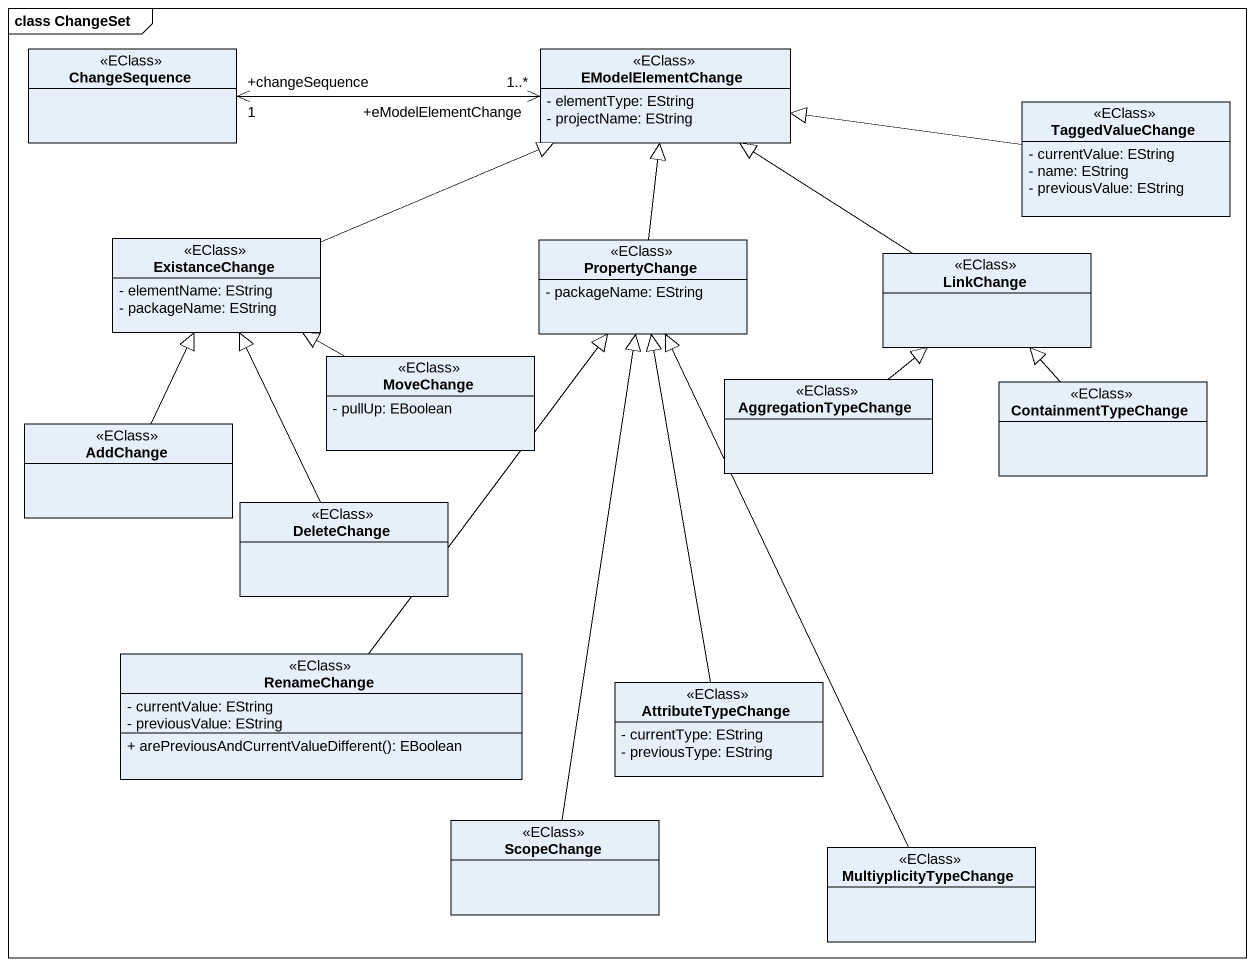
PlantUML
@startuml
mainframe class ChangeSet
hide circle
hide empty members
skinparam classAttributeIconSize 0
class ChangeSequence <<EClass>>
class EModelElementChange <<EClass>> {
  - elementType: EString
  - projectName: EString
}
class TaggedValueChange <<EClass>> {
  - currentValue: EString
  - name: EString
  - previousValue: EString
}
class ExistanceChange <<EClass>> {
  - elementName: EString
  - packageName: EString
}
class PropertyChange <<EClass>> {
  - packageName: EString
}
class LinkChange <<EClass>>
class MoveChange <<EClass>> {
  - pullUp: EBoolean
}
class AggregationTypeChange <<EClass>>
class ContainmentTypeChange <<EClass>>
class AddChange <<EClass>>
class DeleteChange <<EClass>>
class RenameChange <<EClass>> {
  - currentValue: EString
  - previousValue: EString
  + arePreviousAndCurrentValueDifferent(): EBoolean
}
class AttributeTypeChange <<EClass>> {
  - currentType: EString
  - previousType: EString
}
class ScopeChange <<EClass>>
class MultiyplicityTypeChange <<EClass>>
ChangeSequence "+changeSequence\n1" <-right-> "+eModelElementChange\n1..*" EModelElementChange
TaggedValueChange -left-|> EModelElementChange
ExistanceChange -right-|> EModelElementChange
PropertyChange -up-|> EModelElementChange
LinkChange -up-|> EModelElementChange
MoveChange -left-|> ExistanceChange
AggregationTypeChange -up-|> LinkChange
ContainmentTypeChange -up-|> LinkChange
AddChange -up-|> ExistanceChange
DeleteChange -up-|> ExistanceChange
RenameChange -up-|> PropertyChange
AttributeTypeChange -up-|> PropertyChange
ScopeChange -up-|> PropertyChange
MultiyplicityTypeChange -up-|> PropertyChange
@enduml
